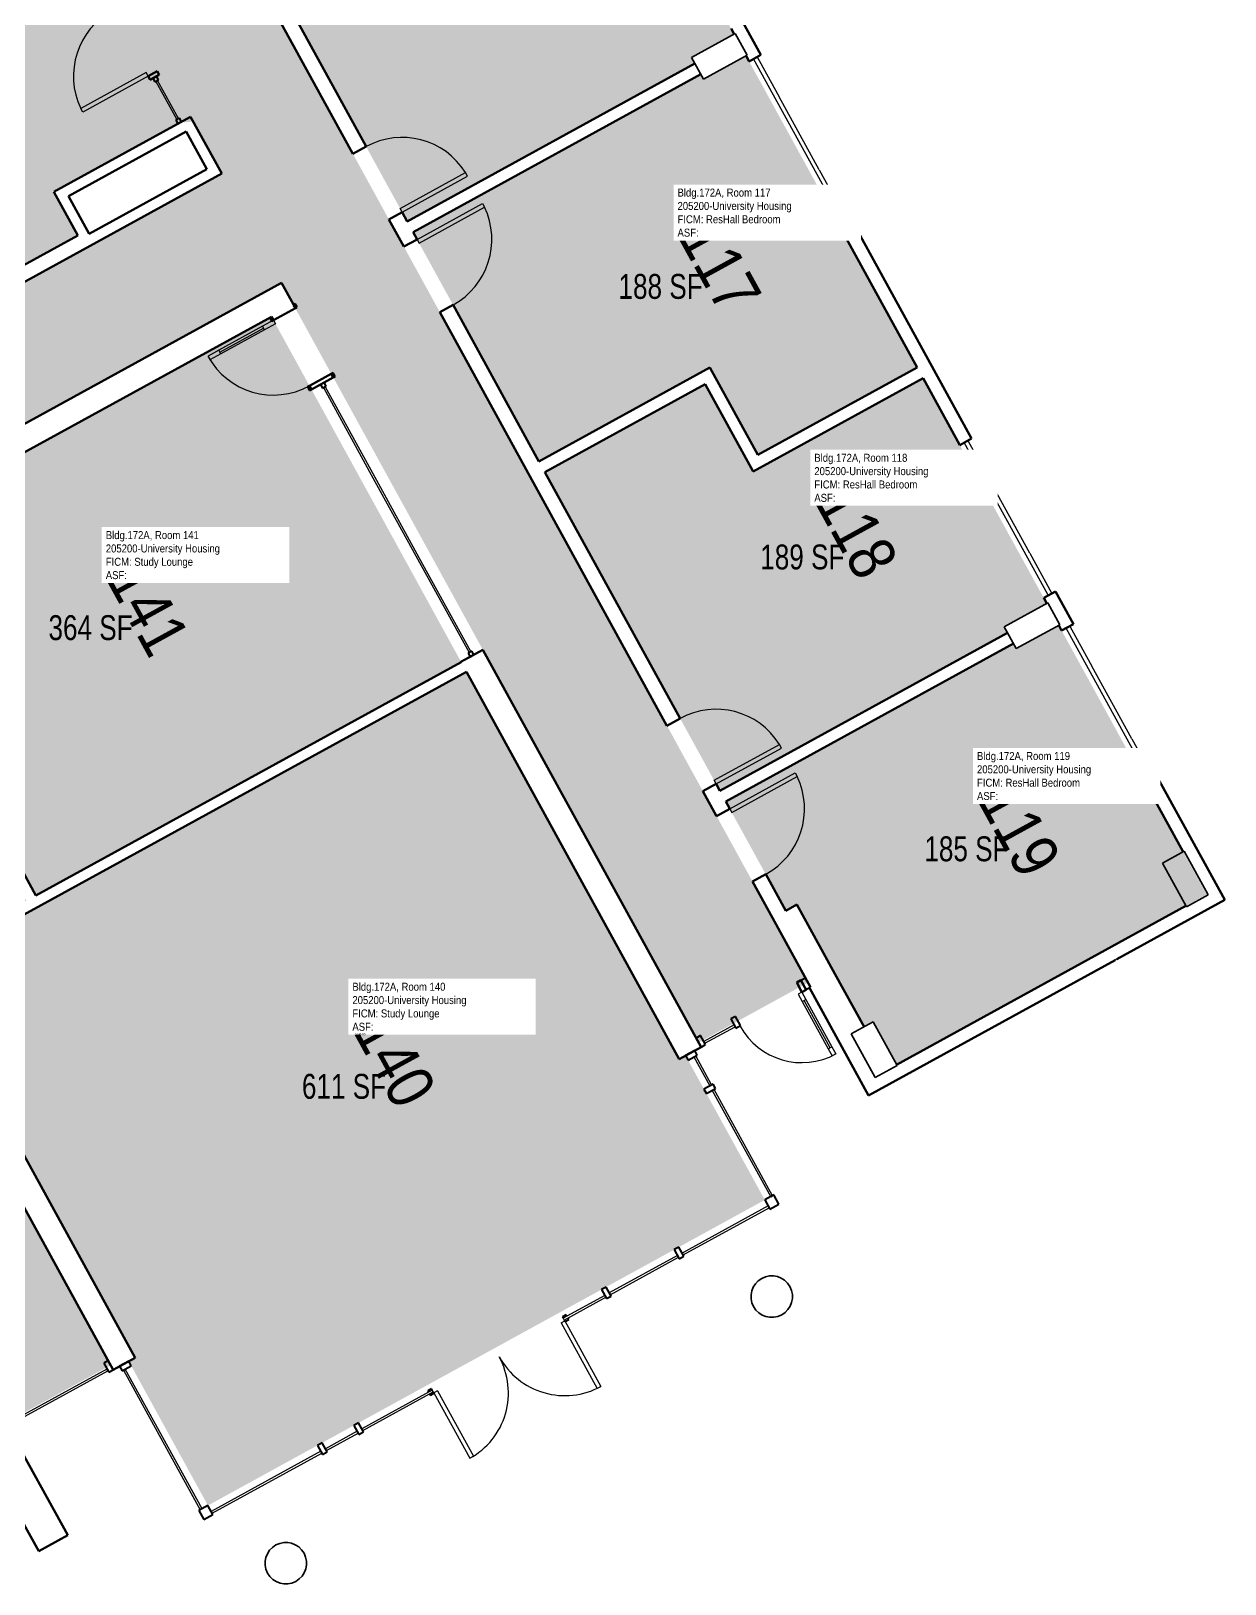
# Model space of a CAD drawing. Header units: inches. Extents: x 69231989 to 69233836, y 27661192 to 27663761.
# Drawn here: x 69233261 to 69233836, y 27661292 to 27662040 of the extents above; entities that cross this region are included whole.
import ezdxf
from ezdxf.enums import TextEntityAlignment as Align

# ---------------------------------------------------------------- set-up
doc = ezdxf.new("R2010")
doc.units = ezdxf.units.IN
doc.header["$LTSCALE"] = 100
doc.header["$MEASUREMENT"] = 0
for name, color, linetype in [('A-COLS', 5, 'CONTINUOUS'), ('A-DOOR', 2, 'CONTINUOUS'), ('A-GLAZ', 1, 'CONTINUOUS'), ('A-IDEN-RNUM', 7, 'CONTINUOUS'), ('A-IDEN-SNUM', 4, 'CONTINUOUS'), ('A-IDEN-VNUM', 4, 'CONTINUOUS'), ('A-WALL', 5, 'CONTINUOUS'), ('AREA-TEXT', 3, 'CONTINUOUS'), ('Rooms-Category-Color', 7, 'CONTINUOUS'), ('Rooms-College-Color', 7, 'CONTINUOUS'), ('Rooms-Department-Color', 7, 'CONTINUOUS'), ('Rooms-Division-Color', 7, 'CONTINUOUS'), ('Rooms-Information', 7, 'CONTINUOUS')]:
    doc.layers.add(name, color=color, linetype=linetype)
doc.styles.add('CP_AREA', font='arial.ttf', dxfattribs={"height": 15})
doc.styles.add('CP_ROOMSNUMBER', font='arial.ttf', dxfattribs={"height": 1})
doc.styles.add('CP_ROOMVNUMBER', font='arial.ttf', dxfattribs={"width": 0.85, "height": 0.075})

msp = doc.modelspace()

# ---------------------------------------------------------------- hatches: boundary and pattern name
at = {"layer": 'Rooms-Category-Color', "true_color": 0xadadad}
for points in [[(69232797.9, 27662309.76), (69232745.27, 27662280.86), (69232748.05, 27662275.8), (69232822.33, 27662140.47), (69232897.64, 27662003.28), (69232961.21, 27661887.46), (69233048.25, 27661728.9), (69233196.66, 27661458.53), (69233197.17, 27661457.6), (69233198.74, 27661454.75), (69233228.16, 27661401.15), (69233228.16, 27661401.15), (69233232.95, 27661392.42), (69233246.36, 27661368), (69233246.92, 27661368.31), (69233299.11, 27661396.96), (69233195.32, 27661586.04), (69233258.43, 27661620.68), (69233228.51, 27661675.19), (69233165.39, 27661640.54), (69233103.92, 27661752.52), (69233103.81, 27661752.46), (69233098.04, 27661762.98), (69233103.41, 27661765.93), (69233376.05, 27661915.58), (69233381.42, 27661918.53), (69233387.19, 27661908.01), (69233387.08, 27661907.95), (69233476.83, 27661744.44), (69233478.34, 27661741.7), (69233478.34, 27661741.7), (69233479.73, 27661739.16), (69233582.26, 27661552.38), (69233634.96, 27661581.31), (69233617.86, 27661612.47), (69233617.87, 27661612.47), (69233587.59, 27661667.64), (69233500.43, 27661826.42), (69233436.97, 27661942.02), (69233349.82, 27662100.8), (69233286.06, 27662216.95), (69233210.75, 27662354.14), (69233134.03, 27662493.92), (69233100.07, 27662475.28), (69233081.59, 27662465.14), (69233086.43, 27662456.32), (69233114.79, 27662404.66), (69233114.82, 27662404.61), (69233116.06, 27662402.3), (69233134.87, 27662368.01), (69233136.13, 27662365.71), (69233136.16, 27662365.66), (69233192.54, 27662262.95), (69233193.83, 27662260.59), (69233193.8, 27662260.57), (69233291.62, 27662082.25), (69233291.62, 27662082.25), (69233306.29, 27662055.51), (69233301.04, 27662052.63), (69233304.06, 27662047.13), (69233329.3, 27662001.15), (69233332.32, 27661995.65), (69233338.81, 27661996.21), (69233352.55, 27661971.15), (69233289.01, 27661936.27), (69233286.71, 27661935.01), (69233135.34, 27661851.92), (69233132.44, 27661850.33), (69233069.16, 27661815.59), (69233055.73, 27661840.05), (69233053.7, 27661843.85), (69233051.16, 27661848.48), (69233023.18, 27661899.46), (69233007.99, 27661927.13), (69233007.94, 27661927.11), (69232909.6, 27662106.27), (69232909.02, 27662107.32), (69232802.89, 27662300.68)], [(69233048.89, 27661988.37), (69233048.65, 27661988.82), (69233047.72, 27661988.3), (69233045.89, 27661993.85), (69233120.67, 27662034.9), (69233100.46, 27662071.72), (69233025.68, 27662030.67), (69233025.43, 27662031.11), (69233024.5, 27662030.59), (69233022.67, 27662036.15), (69233097.46, 27662077.2), (69233077.49, 27662113.58), (69233002.7, 27662072.53), (69232999.93, 27662077.57), (69233038.77, 27662098.89), (69233007.97, 27662155.01), (69232917.41, 27662105.29), (69232949.99, 27662045.94), (69232954.91, 27662048.64), (69232966.46, 27662027.6), (69232961.54, 27662024.9), (69233013.29, 27661930.61), (69233018.71, 27661933.58), (69233034.1, 27661905.53), (69233033.67, 27661905.29), (69233064.46, 27661849.19), (69233120.52, 27661879.96), (69233132.05, 27661858.96), (69233282.54, 27661941.56), (69233271.01, 27661962.57), (69233332.08, 27661996.09), (69233301.28, 27662052.19), (69233295.57, 27662049.05), (69233280.42, 27662076.67), (69233285.79, 27662079.62), (69233189.66, 27662254.74), (69233091.69, 27662200.96), (69233121.53, 27662146.6), (69233167.83, 27662172.01), (69233172.49, 27662165.73), (69233171.56, 27662165.21), (69233131.84, 27662143.41), (69233096.77, 27662124.16), (69233116.26, 27662088.66), (69233191.05, 27662129.71), (69233191.29, 27662129.27), (69233192.22, 27662129.78), (69233195.95, 27662122.99), (69233120.23, 27662081.43), (69233139.72, 27662045.93), (69233214.5, 27662086.98), (69233214.74, 27662086.54), (69233215.68, 27662087.05), (69233218.47, 27662079.74), (69233143.69, 27662038.69), (69233163.18, 27662003.19), (69233238.89, 27662044.75), (69233241.9, 27662039.28), (69233209.41, 27662021.44), (69233103.67, 27661963.4), (69233103.67, 27661963.4), (69233071.18, 27661945.56), (69233068.41, 27661950.6), (69233069.34, 27661951.11), (69233069.1, 27661951.55), (69233143.89, 27661992.6), (69233123.68, 27662029.42)]]:
    msp.add_hatch(color=253, dxfattribs=at).paths.add_polyline_path(points)
at = {"layer": 'Rooms-Category-Color', "true_color": 0x728ef3}
for points in [[(69233539.77, 27662146.96), (69233457.92, 27662102.03), (69233434.82, 27662144.11), (69233357.59, 27662101.71), (69233441.92, 27661948.09), (69233580.51, 27662024.16), (69233578.89, 27662027.12), (69233599.38, 27662038.37)], [(69233610.85, 27661835.63), (69233687.56, 27661877.73), (69233605.15, 27662027.85), (69233584.66, 27662016.6), (69233583.34, 27662019.01), (69233444.74, 27661942.94), (69233505.37, 27661832.48), (69233587.75, 27661877.7)], [(69233376.56, 27661902.17), (69233114.44, 27661758.29), (69233173.39, 27661650.91), (69233230.59, 27661682.31), (69233263.03, 27661623.21), (69233467.61, 27661735.5), (69233467.95, 27661735.69)], [(69233690.38, 27661872.58), (69233608.53, 27661827.65), (69233585.43, 27661869.73), (69233508.2, 27661827.33), (69233592.53, 27661673.71), (69233731.12, 27661749.78), (69233729.5, 27661752.74), (69233749.99, 27661763.99)], [(69233735.27, 27661742.22), (69233733.95, 27661744.63), (69233595.36, 27661668.56), (69233624.23, 27661615.96), (69233629.59, 27661618.9), (69233647.89, 27661585.56), (69233647.89, 27661585.56), (69233661.95, 27661559.95), (69233666.32, 27661562.35), (69233677.63, 27661541.75), (69233826.98, 27661623.73), (69233755.76, 27661753.47)], [(69233614.17, 27661476.58), (69233576.01, 27661546.1), (69233572.96, 27661544.38), (69233571.74, 27661546.61), (69233470.48, 27661731.09), (69233469.63, 27661730.62), (69233468.56, 27661730.03), (69233263.26, 27661617.34), (69233263.26, 27661617.34), (69233208.36, 27661587.21), (69233309.63, 27661402.73), (69233310.83, 27661400.54), (69233307.77, 27661398.85), (69233345.92, 27661329.33)]]:
    msp.add_hatch(color=171, dxfattribs=at).paths.add_polyline_path(points)
at = {"layer": 'Rooms-College-Color', "true_color": 0xadadad}
for points in [[(69232797.9, 27662309.76), (69232745.27, 27662280.86), (69232748.05, 27662275.8), (69232822.33, 27662140.47), (69232897.64, 27662003.28), (69232961.21, 27661887.46), (69233048.25, 27661728.9), (69233196.66, 27661458.53), (69233197.17, 27661457.6), (69233198.74, 27661454.75), (69233228.16, 27661401.15), (69233228.16, 27661401.15), (69233232.95, 27661392.42), (69233246.36, 27661368), (69233246.92, 27661368.31), (69233299.11, 27661396.96), (69233195.32, 27661586.04), (69233258.43, 27661620.68), (69233228.51, 27661675.19), (69233165.39, 27661640.54), (69233103.92, 27661752.52), (69233103.81, 27661752.46), (69233098.04, 27661762.98), (69233103.41, 27661765.93), (69233376.05, 27661915.58), (69233381.42, 27661918.53), (69233387.19, 27661908.01), (69233387.08, 27661907.95), (69233476.83, 27661744.44), (69233478.34, 27661741.7), (69233478.34, 27661741.7), (69233479.73, 27661739.16), (69233582.26, 27661552.38), (69233634.96, 27661581.31), (69233617.86, 27661612.47), (69233617.87, 27661612.47), (69233587.59, 27661667.64), (69233500.43, 27661826.42), (69233436.97, 27661942.02), (69233349.82, 27662100.8), (69233286.06, 27662216.95), (69233210.75, 27662354.14), (69233134.03, 27662493.92), (69233100.07, 27662475.28), (69233081.59, 27662465.14), (69233086.43, 27662456.32), (69233114.79, 27662404.66), (69233114.82, 27662404.61), (69233116.06, 27662402.3), (69233134.87, 27662368.01), (69233136.13, 27662365.71), (69233136.16, 27662365.66), (69233192.54, 27662262.95), (69233193.83, 27662260.59), (69233193.8, 27662260.57), (69233291.62, 27662082.25), (69233291.62, 27662082.25), (69233306.29, 27662055.51), (69233301.04, 27662052.63), (69233304.06, 27662047.13), (69233329.3, 27662001.15), (69233332.32, 27661995.65), (69233338.81, 27661996.21), (69233352.55, 27661971.15), (69233289.01, 27661936.27), (69233286.71, 27661935.01), (69233135.34, 27661851.92), (69233132.44, 27661850.33), (69233069.16, 27661815.59), (69233055.73, 27661840.05), (69233053.7, 27661843.85), (69233051.16, 27661848.48), (69233023.18, 27661899.46), (69233007.99, 27661927.13), (69233007.94, 27661927.11), (69232909.6, 27662106.27), (69232909.02, 27662107.32), (69232802.89, 27662300.68)], [(69233048.89, 27661988.37), (69233048.65, 27661988.82), (69233047.72, 27661988.3), (69233045.89, 27661993.85), (69233120.67, 27662034.9), (69233100.46, 27662071.72), (69233025.68, 27662030.67), (69233025.43, 27662031.11), (69233024.5, 27662030.59), (69233022.67, 27662036.15), (69233097.46, 27662077.2), (69233077.49, 27662113.58), (69233002.7, 27662072.53), (69232999.93, 27662077.57), (69233038.77, 27662098.89), (69233007.97, 27662155.01), (69232917.41, 27662105.29), (69232949.99, 27662045.94), (69232954.91, 27662048.64), (69232966.46, 27662027.6), (69232961.54, 27662024.9), (69233013.29, 27661930.61), (69233018.71, 27661933.58), (69233034.1, 27661905.53), (69233033.67, 27661905.29), (69233064.46, 27661849.19), (69233120.52, 27661879.96), (69233132.05, 27661858.96), (69233282.54, 27661941.56), (69233271.01, 27661962.57), (69233332.08, 27661996.09), (69233301.28, 27662052.19), (69233295.57, 27662049.05), (69233280.42, 27662076.67), (69233285.79, 27662079.62), (69233189.66, 27662254.74), (69233091.69, 27662200.96), (69233121.53, 27662146.6), (69233167.83, 27662172.01), (69233172.49, 27662165.73), (69233171.56, 27662165.21), (69233131.84, 27662143.41), (69233096.77, 27662124.16), (69233116.26, 27662088.66), (69233191.05, 27662129.71), (69233191.29, 27662129.27), (69233192.22, 27662129.78), (69233195.95, 27662122.99), (69233120.23, 27662081.43), (69233139.72, 27662045.93), (69233214.5, 27662086.98), (69233214.74, 27662086.54), (69233215.68, 27662087.05), (69233218.47, 27662079.74), (69233143.69, 27662038.69), (69233163.18, 27662003.19), (69233238.89, 27662044.75), (69233241.9, 27662039.28), (69233209.41, 27662021.44), (69233103.67, 27661963.4), (69233103.67, 27661963.4), (69233071.18, 27661945.56), (69233068.41, 27661950.6), (69233069.34, 27661951.11), (69233069.1, 27661951.55), (69233143.89, 27661992.6), (69233123.68, 27662029.42)], [(69233539.77, 27662146.96), (69233457.92, 27662102.03), (69233434.82, 27662144.11), (69233357.59, 27662101.71), (69233441.92, 27661948.09), (69233580.51, 27662024.16), (69233578.89, 27662027.12), (69233599.38, 27662038.37)], [(69233610.85, 27661835.63), (69233687.56, 27661877.73), (69233605.15, 27662027.85), (69233584.66, 27662016.6), (69233583.34, 27662019.01), (69233444.74, 27661942.94), (69233505.37, 27661832.48), (69233587.75, 27661877.7)], [(69233376.56, 27661902.17), (69233114.44, 27661758.29), (69233173.39, 27661650.91), (69233230.59, 27661682.31), (69233263.03, 27661623.21), (69233467.61, 27661735.5), (69233467.95, 27661735.69)], [(69233690.38, 27661872.58), (69233608.53, 27661827.65), (69233585.43, 27661869.73), (69233508.2, 27661827.33), (69233592.53, 27661673.71), (69233731.12, 27661749.78), (69233729.5, 27661752.74), (69233749.99, 27661763.99)], [(69233735.27, 27661742.22), (69233733.95, 27661744.63), (69233595.36, 27661668.56), (69233624.23, 27661615.96), (69233629.59, 27661618.9), (69233647.89, 27661585.56), (69233647.89, 27661585.56), (69233661.95, 27661559.95), (69233666.32, 27661562.35), (69233677.63, 27661541.75), (69233826.98, 27661623.73), (69233755.76, 27661753.47)], [(69233614.17, 27661476.58), (69233576.01, 27661546.1), (69233572.96, 27661544.38), (69233571.74, 27661546.61), (69233470.48, 27661731.09), (69233469.63, 27661730.62), (69233468.56, 27661730.03), (69233263.26, 27661617.34), (69233263.26, 27661617.34), (69233208.36, 27661587.21), (69233309.63, 27661402.73), (69233310.83, 27661400.54), (69233307.77, 27661398.85), (69233345.92, 27661329.33)]]:
    msp.add_hatch(color=253, dxfattribs=at).paths.add_polyline_path(points)
at = {"layer": 'Rooms-Department-Color', "true_color": 0xacacac}
for points in [[(69232797.9, 27662309.76), (69232745.27, 27662280.86), (69232748.05, 27662275.8), (69232822.33, 27662140.47), (69232897.64, 27662003.28), (69232961.21, 27661887.46), (69233048.25, 27661728.9), (69233196.66, 27661458.53), (69233197.17, 27661457.6), (69233198.74, 27661454.75), (69233228.16, 27661401.15), (69233228.16, 27661401.15), (69233232.95, 27661392.42), (69233246.36, 27661368), (69233246.92, 27661368.31), (69233299.11, 27661396.96), (69233195.32, 27661586.04), (69233258.43, 27661620.68), (69233228.51, 27661675.19), (69233165.39, 27661640.54), (69233103.92, 27661752.52), (69233103.81, 27661752.46), (69233098.04, 27661762.98), (69233103.41, 27661765.93), (69233376.05, 27661915.58), (69233381.42, 27661918.53), (69233387.19, 27661908.01), (69233387.08, 27661907.95), (69233476.83, 27661744.44), (69233478.34, 27661741.7), (69233478.34, 27661741.7), (69233479.73, 27661739.16), (69233582.26, 27661552.38), (69233634.96, 27661581.31), (69233617.86, 27661612.47), (69233617.87, 27661612.47), (69233587.59, 27661667.64), (69233500.43, 27661826.42), (69233436.97, 27661942.02), (69233349.82, 27662100.8), (69233286.06, 27662216.95), (69233210.75, 27662354.14), (69233134.03, 27662493.92), (69233100.07, 27662475.28), (69233081.59, 27662465.14), (69233086.43, 27662456.32), (69233114.79, 27662404.66), (69233114.82, 27662404.61), (69233116.06, 27662402.3), (69233134.87, 27662368.01), (69233136.13, 27662365.71), (69233136.16, 27662365.66), (69233192.54, 27662262.95), (69233193.83, 27662260.59), (69233193.8, 27662260.57), (69233291.62, 27662082.25), (69233291.62, 27662082.25), (69233306.29, 27662055.51), (69233301.04, 27662052.63), (69233304.06, 27662047.13), (69233329.3, 27662001.15), (69233332.32, 27661995.65), (69233338.81, 27661996.21), (69233352.55, 27661971.15), (69233289.01, 27661936.27), (69233286.71, 27661935.01), (69233135.34, 27661851.92), (69233132.44, 27661850.33), (69233069.16, 27661815.59), (69233055.73, 27661840.05), (69233053.7, 27661843.85), (69233051.16, 27661848.48), (69233023.18, 27661899.46), (69233007.99, 27661927.13), (69233007.94, 27661927.11), (69232909.6, 27662106.27), (69232909.02, 27662107.32), (69232802.89, 27662300.68)], [(69233048.89, 27661988.37), (69233048.65, 27661988.82), (69233047.72, 27661988.3), (69233045.89, 27661993.85), (69233120.67, 27662034.9), (69233100.46, 27662071.72), (69233025.68, 27662030.67), (69233025.43, 27662031.11), (69233024.5, 27662030.59), (69233022.67, 27662036.15), (69233097.46, 27662077.2), (69233077.49, 27662113.58), (69233002.7, 27662072.53), (69232999.93, 27662077.57), (69233038.77, 27662098.89), (69233007.97, 27662155.01), (69232917.41, 27662105.29), (69232949.99, 27662045.94), (69232954.91, 27662048.64), (69232966.46, 27662027.6), (69232961.54, 27662024.9), (69233013.29, 27661930.61), (69233018.71, 27661933.58), (69233034.1, 27661905.53), (69233033.67, 27661905.29), (69233064.46, 27661849.19), (69233120.52, 27661879.96), (69233132.05, 27661858.96), (69233282.54, 27661941.56), (69233271.01, 27661962.57), (69233332.08, 27661996.09), (69233301.28, 27662052.19), (69233295.57, 27662049.05), (69233280.42, 27662076.67), (69233285.79, 27662079.62), (69233189.66, 27662254.74), (69233091.69, 27662200.96), (69233121.53, 27662146.6), (69233167.83, 27662172.01), (69233172.49, 27662165.73), (69233171.56, 27662165.21), (69233131.84, 27662143.41), (69233096.77, 27662124.16), (69233116.26, 27662088.66), (69233191.05, 27662129.71), (69233191.29, 27662129.27), (69233192.22, 27662129.78), (69233195.95, 27662122.99), (69233120.23, 27662081.43), (69233139.72, 27662045.93), (69233214.5, 27662086.98), (69233214.74, 27662086.54), (69233215.68, 27662087.05), (69233218.47, 27662079.74), (69233143.69, 27662038.69), (69233163.18, 27662003.19), (69233238.89, 27662044.75), (69233241.9, 27662039.28), (69233209.41, 27662021.44), (69233103.67, 27661963.4), (69233103.67, 27661963.4), (69233071.18, 27661945.56), (69233068.41, 27661950.6), (69233069.34, 27661951.11), (69233069.1, 27661951.55), (69233143.89, 27661992.6), (69233123.68, 27662029.42)]]:
    msp.add_hatch(color=253, dxfattribs=at).paths.add_polyline_path(points)
at = {"layer": 'Rooms-Department-Color', "true_color": 0x604aed}
for points in [[(69233539.77, 27662146.96), (69233457.92, 27662102.03), (69233434.82, 27662144.11), (69233357.59, 27662101.71), (69233441.92, 27661948.09), (69233580.51, 27662024.16), (69233578.89, 27662027.12), (69233599.38, 27662038.37)], [(69233610.85, 27661835.63), (69233687.56, 27661877.73), (69233605.15, 27662027.85), (69233584.66, 27662016.6), (69233583.34, 27662019.01), (69233444.74, 27661942.94), (69233505.37, 27661832.48), (69233587.75, 27661877.7)], [(69233376.56, 27661902.17), (69233114.44, 27661758.29), (69233173.39, 27661650.91), (69233230.59, 27661682.31), (69233263.03, 27661623.21), (69233467.61, 27661735.5), (69233467.95, 27661735.69)], [(69233690.38, 27661872.58), (69233608.53, 27661827.65), (69233585.43, 27661869.73), (69233508.2, 27661827.33), (69233592.53, 27661673.71), (69233731.12, 27661749.78), (69233729.5, 27661752.74), (69233749.99, 27661763.99)], [(69233735.27, 27661742.22), (69233733.95, 27661744.63), (69233595.36, 27661668.56), (69233624.23, 27661615.96), (69233629.59, 27661618.9), (69233647.89, 27661585.56), (69233647.89, 27661585.56), (69233661.95, 27661559.95), (69233666.32, 27661562.35), (69233677.63, 27661541.75), (69233826.98, 27661623.73), (69233755.76, 27661753.47)], [(69233614.17, 27661476.58), (69233576.01, 27661546.1), (69233572.96, 27661544.38), (69233571.74, 27661546.61), (69233470.48, 27661731.09), (69233469.63, 27661730.62), (69233468.56, 27661730.03), (69233263.26, 27661617.34), (69233263.26, 27661617.34), (69233208.36, 27661587.21), (69233309.63, 27661402.73), (69233310.83, 27661400.54), (69233307.77, 27661398.85), (69233345.92, 27661329.33)]]:
    msp.add_hatch(color=173, dxfattribs=at).paths.add_polyline_path(points)
at = {"layer": 'Rooms-Division-Color', "true_color": 0xadadad}
for points in [[(69232797.9, 27662309.76), (69232745.27, 27662280.86), (69232748.05, 27662275.8), (69232822.33, 27662140.47), (69232897.64, 27662003.28), (69232961.21, 27661887.46), (69233048.25, 27661728.9), (69233196.66, 27661458.53), (69233197.17, 27661457.6), (69233198.74, 27661454.75), (69233228.16, 27661401.15), (69233228.16, 27661401.15), (69233232.95, 27661392.42), (69233246.36, 27661368), (69233246.92, 27661368.31), (69233299.11, 27661396.96), (69233195.32, 27661586.04), (69233258.43, 27661620.68), (69233228.51, 27661675.19), (69233165.39, 27661640.54), (69233103.92, 27661752.52), (69233103.81, 27661752.46), (69233098.04, 27661762.98), (69233103.41, 27661765.93), (69233376.05, 27661915.58), (69233381.42, 27661918.53), (69233387.19, 27661908.01), (69233387.08, 27661907.95), (69233476.83, 27661744.44), (69233478.34, 27661741.7), (69233478.34, 27661741.7), (69233479.73, 27661739.16), (69233582.26, 27661552.38), (69233634.96, 27661581.31), (69233617.86, 27661612.47), (69233617.87, 27661612.47), (69233587.59, 27661667.64), (69233500.43, 27661826.42), (69233436.97, 27661942.02), (69233349.82, 27662100.8), (69233286.06, 27662216.95), (69233210.75, 27662354.14), (69233134.03, 27662493.92), (69233100.07, 27662475.28), (69233081.59, 27662465.14), (69233086.43, 27662456.32), (69233114.79, 27662404.66), (69233114.82, 27662404.61), (69233116.06, 27662402.3), (69233134.87, 27662368.01), (69233136.13, 27662365.71), (69233136.16, 27662365.66), (69233192.54, 27662262.95), (69233193.83, 27662260.59), (69233193.8, 27662260.57), (69233291.62, 27662082.25), (69233291.62, 27662082.25), (69233306.29, 27662055.51), (69233301.04, 27662052.63), (69233304.06, 27662047.13), (69233329.3, 27662001.15), (69233332.32, 27661995.65), (69233338.81, 27661996.21), (69233352.55, 27661971.15), (69233289.01, 27661936.27), (69233286.71, 27661935.01), (69233135.34, 27661851.92), (69233132.44, 27661850.33), (69233069.16, 27661815.59), (69233055.73, 27661840.05), (69233053.7, 27661843.85), (69233051.16, 27661848.48), (69233023.18, 27661899.46), (69233007.99, 27661927.13), (69233007.94, 27661927.11), (69232909.6, 27662106.27), (69232909.02, 27662107.32), (69232802.89, 27662300.68)], [(69233048.89, 27661988.37), (69233048.65, 27661988.82), (69233047.72, 27661988.3), (69233045.89, 27661993.85), (69233120.67, 27662034.9), (69233100.46, 27662071.72), (69233025.68, 27662030.67), (69233025.43, 27662031.11), (69233024.5, 27662030.59), (69233022.67, 27662036.15), (69233097.46, 27662077.2), (69233077.49, 27662113.58), (69233002.7, 27662072.53), (69232999.93, 27662077.57), (69233038.77, 27662098.89), (69233007.97, 27662155.01), (69232917.41, 27662105.29), (69232949.99, 27662045.94), (69232954.91, 27662048.64), (69232966.46, 27662027.6), (69232961.54, 27662024.9), (69233013.29, 27661930.61), (69233018.71, 27661933.58), (69233034.1, 27661905.53), (69233033.67, 27661905.29), (69233064.46, 27661849.19), (69233120.52, 27661879.96), (69233132.05, 27661858.96), (69233282.54, 27661941.56), (69233271.01, 27661962.57), (69233332.08, 27661996.09), (69233301.28, 27662052.19), (69233295.57, 27662049.05), (69233280.42, 27662076.67), (69233285.79, 27662079.62), (69233189.66, 27662254.74), (69233091.69, 27662200.96), (69233121.53, 27662146.6), (69233167.83, 27662172.01), (69233172.49, 27662165.73), (69233171.56, 27662165.21), (69233131.84, 27662143.41), (69233096.77, 27662124.16), (69233116.26, 27662088.66), (69233191.05, 27662129.71), (69233191.29, 27662129.27), (69233192.22, 27662129.78), (69233195.95, 27662122.99), (69233120.23, 27662081.43), (69233139.72, 27662045.93), (69233214.5, 27662086.98), (69233214.74, 27662086.54), (69233215.68, 27662087.05), (69233218.47, 27662079.74), (69233143.69, 27662038.69), (69233163.18, 27662003.19), (69233238.89, 27662044.75), (69233241.9, 27662039.28), (69233209.41, 27662021.44), (69233103.67, 27661963.4), (69233103.67, 27661963.4), (69233071.18, 27661945.56), (69233068.41, 27661950.6), (69233069.34, 27661951.11), (69233069.1, 27661951.55), (69233143.89, 27661992.6), (69233123.68, 27662029.42)]]:
    msp.add_hatch(color=253, dxfattribs=at).paths.add_polyline_path(points)
at = {"layer": 'Rooms-Division-Color', "true_color": 0x604aed}
for points in [[(69233539.77, 27662146.96), (69233457.92, 27662102.03), (69233434.82, 27662144.11), (69233357.59, 27662101.71), (69233441.92, 27661948.09), (69233580.51, 27662024.16), (69233578.89, 27662027.12), (69233599.38, 27662038.37)], [(69233610.85, 27661835.63), (69233687.56, 27661877.73), (69233605.15, 27662027.85), (69233584.66, 27662016.6), (69233583.34, 27662019.01), (69233444.74, 27661942.94), (69233505.37, 27661832.48), (69233587.75, 27661877.7)], [(69233376.56, 27661902.17), (69233114.44, 27661758.29), (69233173.39, 27661650.91), (69233230.59, 27661682.31), (69233263.03, 27661623.21), (69233467.61, 27661735.5), (69233467.95, 27661735.69)], [(69233690.38, 27661872.58), (69233608.53, 27661827.65), (69233585.43, 27661869.73), (69233508.2, 27661827.33), (69233592.53, 27661673.71), (69233731.12, 27661749.78), (69233729.5, 27661752.74), (69233749.99, 27661763.99)], [(69233735.27, 27661742.22), (69233733.95, 27661744.63), (69233595.36, 27661668.56), (69233624.23, 27661615.96), (69233629.59, 27661618.9), (69233647.89, 27661585.56), (69233647.89, 27661585.56), (69233661.95, 27661559.95), (69233666.32, 27661562.35), (69233677.63, 27661541.75), (69233826.98, 27661623.73), (69233755.76, 27661753.47)], [(69233614.17, 27661476.58), (69233576.01, 27661546.1), (69233572.96, 27661544.38), (69233571.74, 27661546.61), (69233470.48, 27661731.09), (69233469.63, 27661730.62), (69233468.56, 27661730.03), (69233263.26, 27661617.34), (69233263.26, 27661617.34), (69233208.36, 27661587.21), (69233309.63, 27661402.73), (69233310.83, 27661400.54), (69233307.77, 27661398.85), (69233345.92, 27661329.33)]]:
    msp.add_hatch(color=173, dxfattribs=at).paths.add_polyline_path(points)

# ---------------------------------------------------------------- linework, layer by layer
at = {"layer": 'A-COLS', "lineweight": 35}
for p, q in [((69233578.89, 27662027.12), (69233599.93, 27662038.67)), ((69233599.93, 27662038.67), (69233605.7, 27662028.15)), ((69233584.66, 27662016.6), (69233578.89, 27662027.12)), ((69233605.7, 27662028.15), (69233584.66, 27662016.6)), ((69233729.5, 27661752.74), (69233750.54, 27661764.29)), ((69233750.54, 27661764.29), (69233756.31, 27661753.77)), ((69233735.27, 27661742.22), (69233729.5, 27661752.74)), ((69233756.31, 27661753.77), (69233735.27, 27661742.22)), ((69233805.7, 27661638.86), (69233816.22, 27661644.63)), ((69233816.22, 27661644.63), (69233827.77, 27661623.59)), ((69233817.25, 27661617.82), (69233805.7, 27661638.86)), ((69233827.77, 27661623.59), (69233817.25, 27661617.82)), ((69233666.32, 27661562.35), (69233655.8, 27661556.58)), ((69233677.87, 27661541.31), (69233666.32, 27661562.35)), ((69233655.8, 27661556.58), (69233667.35, 27661535.54)), ((69233667.35, 27661535.54), (69233677.87, 27661541.31))]:
    msp.add_line(p, q, dxfattribs=at)
for centre, start, end in [((69233617.49, 27661430.01), 28.76281, 208.76281), ((69233617.49, 27661430.01), 208.76281, 28.76281), ((69233383.44, 27661301.54), 28.76281, 208.76281), ((69233383.44, 27661301.54), 208.76281, 28.76281)]:
    msp.add_arc(centre, 10, start, end, dxfattribs=at)
at = {"layer": 'A-DOOR'}
for p, q in [((69233316.18, 27662019.86), (69233284.67, 27662002.56)), ((69233317.14, 27662018.11), (69233316.18, 27662019.86)), ((69233317.14, 27662018.11), (69233285.63, 27662000.81)), ((69233285.63, 27662000.81), (69233284.67, 27662002.56)), ((69233438.49, 27661954.33), (69233470, 27661971.63)), ((69233439.45, 27661952.58), (69233470.96, 27661969.88)), ((69233470.96, 27661969.88), (69233470, 27661971.63)), ((69233439.45, 27661952.58), (69233438.49, 27661954.33)), ((69233446.67, 27661939.43), (69233478.18, 27661956.73)), ((69233447.63, 27661937.68), (69233479.14, 27661954.97)), ((69233478.18, 27661956.73), (69233479.14, 27661954.97)), ((69233446.67, 27661939.43), (69233447.63, 27661937.68)), ((69233377.51, 27661900.44), (69233372.25, 27661897.56)), ((69233378.48, 27661898.69), (69233373.22, 27661895.8)), ((69233377.51, 27661900.44), (69233378.48, 27661898.69)), ((69233372.25, 27661897.56), (69233351.21, 27661886.01)), ((69233351.7, 27661885.13), (69233372.73, 27661896.68)), ((69233373.22, 27661895.8), (69233352.18, 27661884.25)), ((69233373.22, 27661895.8), (69233372.25, 27661897.56)), ((69233351.21, 27661886.01), (69233345.96, 27661883.12)), ((69233352.18, 27661884.25), (69233346.92, 27661881.37)), ((69233352.18, 27661884.25), (69233351.21, 27661886.01)), ((69233345.96, 27661883.12), (69233346.92, 27661881.37)), ((69233589.74, 27661678.79), (69233621.25, 27661696.08)), ((69233590.7, 27661677.03), (69233622.21, 27661694.33)), ((69233622.21, 27661694.33), (69233621.25, 27661696.08)), ((69233597.28, 27661665.05), (69233628.79, 27661682.35)), ((69233628.79, 27661682.35), (69233629.75, 27661680.59)), ((69233590.7, 27661677.03), (69233589.74, 27661678.79)), ((69233598.24, 27661663.3), (69233629.75, 27661680.59)), ((69233597.28, 27661665.05), (69233598.24, 27661663.3)), ((69233632.06, 27661576.73), (69233630.31, 27661575.76)), ((69233632.06, 27661576.73), (69233633.99, 27661573.22)), ((69233630.31, 27661575.76), (69233632.23, 27661572.26)), ((69233632.23, 27661572.26), (69233633.99, 27661573.22)), ((69233632.23, 27661572.26), (69233644.75, 27661549.47)), ((69233645.62, 27661549.95), (69233633.11, 27661572.74)), ((69233633.99, 27661573.22), (69233646.5, 27661550.43)), ((69233644.75, 27661549.47), (69233646.5, 27661550.43)), ((69233644.75, 27661549.47), (69233646.67, 27661545.96)), ((69233646.5, 27661550.43), (69233648.42, 27661546.92)), ((69233648.42, 27661546.92), (69233646.67, 27661545.96)), ((69233516.06, 27661417.31), (69233517.81, 27661418.27)), ((69233516.06, 27661417.31), (69233533.38, 27661385.75)), ((69233517.81, 27661418.27), (69233535.14, 27661386.71)), ((69233456.45, 27661384.59), (69233454.7, 27661383.63)), ((69233454.7, 27661383.63), (69233472.02, 27661352.07)), ((69233456.45, 27661384.59), (69233473.77, 27661353.03)), ((69233535.14, 27661386.71), (69233533.38, 27661385.75)), ((69233473.77, 27661353.03), (69233472.02, 27661352.07))]:
    msp.add_line(p, q, dxfattribs=at)
at = {"layer": 'A-DOOR', "lineweight": 40}
for p, q in [((69233387.95, 27661908.45), (69233387.18, 27661908.03)), ((69233388.91, 27661906.7), (69233387.95, 27661908.45)), ((69233388.03, 27661906.22), (69233388.91, 27661906.7)), ((69233375.69, 27661901.69), (69233376.64, 27661899.96)), ((69233376.64, 27661899.96), (69233377.51, 27661900.44)), ((69233394.84, 27661868.88), (69233393.96, 27661868.4)), ((69233406.23, 27661875.14), (69233405.36, 27661874.66)), ((69233407.19, 27661873.39), (69233406.23, 27661875.14)), ((69233406.32, 27661872.91), (69233407.19, 27661873.39)), ((69233393.96, 27661868.4), (69233394.92, 27661866.65)), ((69233394.92, 27661866.65), (69233395.8, 27661867.13)), ((69233518.49, 27661421.21), (69233516.73, 27661420.24)), ((69233516.73, 27661420.24), (69233517.09, 27661419.59)), ((69233518.85, 27661420.55), (69233518.49, 27661421.21)), ((69233519.69, 27661419.01), (69233519.33, 27661419.67)), ((69233517.57, 27661418.71), (69233517.94, 27661418.05)), ((69233517.94, 27661418.05), (69233519.69, 27661419.01)), ((69233453.62, 27661385.6), (69233451.86, 27661384.64)), ((69233451.86, 27661384.64), (69233452.22, 27661383.98)), ((69233452.7, 27661383.1), (69233453.07, 27661382.44)), ((69233453.07, 27661382.44), (69233454.82, 27661383.41)), ((69233453.98, 27661384.94), (69233453.62, 27661385.6)), ((69233454.82, 27661383.41), (69233454.46, 27661384.06))]:
    msp.add_line(p, q, dxfattribs=at)
at = {"layer": 'A-DOOR', "lineweight": 25}
for centre, radius, start, end in [((69233317.14, 27662018.11), 36, 118.76281, 205.57807), ((69233439.45, 27661952.58), 36, 31.9481, 118.76336), ((69233446.67, 27661939.43), 36, 298.76336, 25.57862), ((69233377.51, 27661900.44), 36, 208.76336, 298.76336), ((69233590.7, 27661677.03), 36, 31.9481, 118.76336), ((69233597.28, 27661665.05), 36, 298.76336, 25.57862), ((69233632.06, 27661576.73), 34, 208.76336, 298.76336), ((69233454.72, 27661383.59), 35.96, 298.76545, 28.82776), ((69233517.84, 27661418.24), 35.96, 208.69786, 298.76017)]:
    msp.add_arc(centre, radius, start, end, dxfattribs=at)
at = {"layer": 'A-GLAZ'}
for p, q in [((69233648.97, 27661953.22), (69233608.8, 27662026.4)), ((69233610.55, 27662027.37), (69233611.51, 27662025.61)), ((69233611.51, 27662025.61), (69233621.14, 27662008.08)), ((69233321.69, 27662016.04), (69233320.82, 27662015.56)), ((69233320.82, 27662015.56), (69233330.92, 27661997.16)), ((69233331.8, 27661997.64), (69233321.69, 27662016.04)), ((69233640.39, 27661973.02), (69233621.14, 27662008.08)), ((69233330.92, 27661997.16), (69233331.8, 27661997.64)), ((69233640.39, 27661973.02), (69233650.01, 27661955.48)), ((69233649.22, 27661952.77), (69233648.97, 27661953.22)), ((69233650.01, 27661955.48), (69233650.97, 27661953.73)), ((69233402.46, 27661868.51), (69233401.58, 27661868.02)), ((69233425.5, 27661826.52), (69233402.46, 27661868.51)), ((69233401.58, 27661868.02), (69233424.63, 27661826.04)), ((69233750.44, 27661768.37), (69233710.27, 27661841.55)), ((69233712.02, 27661842.51), (69233712.98, 27661840.76)), ((69233712.98, 27661840.76), (69233722.61, 27661823.22)), ((69233424.63, 27661826.04), (69233448.63, 27661782.31)), ((69233449.51, 27661782.79), (69233425.5, 27661826.52)), ((69233741.85, 27661788.16), (69233722.61, 27661823.22)), ((69233741.85, 27661788.16), (69233751.48, 27661770.63)), ((69233448.63, 27661782.31), (69233471.68, 27661740.33)), ((69233472.56, 27661740.81), (69233449.51, 27661782.79)), ((69233750.69, 27661767.91), (69233750.44, 27661768.37)), ((69233751.48, 27661770.63), (69233752.44, 27661768.87)), ((69233799.52, 27661678.95), (69233759.35, 27661752.13)), ((69233761.1, 27661753.09), (69233762.06, 27661751.34)), ((69233762.06, 27661751.34), (69233771.69, 27661733.81)), ((69233471.68, 27661740.33), (69233472.56, 27661740.81)), ((69233790.94, 27661698.74), (69233771.69, 27661733.81)), ((69233790.94, 27661698.74), (69233800.56, 27661681.21)), ((69233799.77, 27661678.5), (69233799.52, 27661678.95)), ((69233800.56, 27661681.21), (69233801.52, 27661679.46)), ((69233599.4, 27661560.93), (69233584.82, 27661552.93)), ((69233585.3, 27661552.05), (69233599.88, 27661560.06)), ((69233599.88, 27661560.06), (69233599.4, 27661560.93)), ((69233584.82, 27661552.93), (69233585.3, 27661552.05)), ((69233580.94, 27661545.96), (69233580.06, 27661545.47)), ((69233580.06, 27661545.47), (69233587.69, 27661531.58)), ((69233588.57, 27661532.06), (69233580.94, 27661545.96)), ((69233587.69, 27661531.58), (69233588.57, 27661532.06)), ((69233589.77, 27661529.87), (69233588.89, 27661529.39)), ((69233588.89, 27661529.39), (69233617.02, 27661478.15)), ((69233617.9, 27661478.63), (69233589.77, 27661529.87)), ((69233615.73, 27661473.73), (69233574.32, 27661451)), ((69233574.81, 27661450.12), (69233616.22, 27661472.85)), ((69233617.02, 27661478.15), (69233614.17, 27661476.58)), ((69233616.22, 27661472.85), (69233615.73, 27661473.73)), ((69233617.02, 27661478.15), (69233617.9, 27661478.63)), ((69233618.56, 27661478.99), (69233617.9, 27661478.63)), ((69233572.13, 27661449.8), (69233539.26, 27661431.75)), ((69233572.61, 27661448.92), (69233572.13, 27661449.8)), ((69233574.32, 27661451), (69233574.81, 27661450.12)), ((69233539.74, 27661430.88), (69233572.61, 27661448.92)), ((69233537.07, 27661430.55), (69233517.09, 27661419.59)), ((69233517.57, 27661418.71), (69233537.55, 27661429.67)), ((69233537.55, 27661429.67), (69233537.07, 27661430.55)), ((69233539.26, 27661431.75), (69233539.74, 27661430.88)), ((69233517.09, 27661419.59), (69233517.57, 27661418.71)), ((69233297.28, 27661395.09), (69233248.91, 27661368.54)), ((69233249.39, 27661367.67), (69233297.76, 27661394.22)), ((69233297.76, 27661394.22), (69233297.28, 27661395.09)), ((69233306.12, 27661395.1), (69233305.24, 27661394.62)), ((69233305.24, 27661394.62), (69233342.2, 27661327.29)), ((69233343.08, 27661327.77), (69233306.12, 27661395.1)), ((69233453.98, 27661384.94), (69233420.01, 27661366.29)), ((69233420.49, 27661365.42), (69233454.46, 27661384.06)), ((69233454.46, 27661384.06), (69233453.98, 27661384.94)), ((69233417.82, 27661365.09), (69233402.48, 27661356.67)), ((69233402.96, 27661355.79), (69233418.3, 27661364.21)), ((69233418.3, 27661364.21), (69233417.82, 27661365.09)), ((69233420.01, 27661366.29), (69233420.49, 27661365.42)), ((69233400.28, 27661355.47), (69233347.49, 27661326.49)), ((69233347.97, 27661325.61), (69233400.76, 27661354.59)), ((69233400.76, 27661354.59), (69233400.28, 27661355.47)), ((69233402.48, 27661356.67), (69233402.96, 27661355.79)), ((69233342.2, 27661327.29), (69233343.08, 27661327.77)), ((69233347.49, 27661326.49), (69233347.97, 27661325.61))]:
    msp.add_line(p, q, dxfattribs=at)
at = {"layer": 'A-GLAZ', "lineweight": 40, "extrusion": (0, 0, -1)}
for p, q in [((69233321.17, 27662018.04), (69233319.42, 27662017.08)), ((69233319.42, 27662017.08), (69233320.38, 27662015.32)), ((69233320.38, 27662015.32), (69233322.13, 27662016.29)), ((69233322.13, 27662016.29), (69233321.17, 27662018.04)), ((69233332.23, 27661997.88), (69233330.48, 27661996.92)), ((69233330.48, 27661996.92), (69233331.44, 27661995.17)), ((69233331.44, 27661995.17), (69233333.2, 27661996.13)), ((69233333.2, 27661996.13), (69233332.23, 27661997.88)), ((69233472.99, 27661741.05), (69233471.24, 27661740.08)), ((69233471.24, 27661740.08), (69233472.2, 27661738.33)), ((69233472.2, 27661738.33), (69233473.96, 27661739.29)), ((69233473.96, 27661739.29), (69233472.99, 27661741.05)), ((69233633.77, 27661583.51), (69233631.58, 27661582.31)), ((69233631.58, 27661582.31), (69233633.99, 27661577.93)), ((69233636.18, 27661579.13), (69233633.77, 27661583.51)), ((69233633.99, 27661577.93), (69233636.18, 27661579.13)), ((69233600.02, 27661564.99), (69233597.83, 27661563.78)), ((69233597.83, 27661563.78), (69233600.24, 27661559.4)), ((69233602.43, 27661560.6), (69233600.02, 27661564.99)), ((69233600.24, 27661559.4), (69233602.43, 27661560.6)), ((69233580.39, 27661548.51), (69233576.01, 27661546.1)), ((69233581.6, 27661546.32), (69233580.39, 27661548.51)), ((69233576.01, 27661546.1), (69233577.21, 27661543.91)), ((69233577.21, 27661543.91), (69233581.6, 27661546.32)), ((69233589.23, 27661532.42), (69233584.84, 27661530.01)), ((69233590.43, 27661530.23), (69233589.23, 27661532.42)), ((69233584.84, 27661530.01), (69233586.04, 27661527.82)), ((69233586.04, 27661527.82), (69233590.43, 27661530.23)), ((69233572.76, 27661453.85), (69233570.57, 27661452.65)), ((69233570.57, 27661452.65), (69233572.98, 27661448.26)), ((69233575.17, 27661449.47), (69233572.76, 27661453.85)), ((69233572.98, 27661448.26), (69233575.17, 27661449.47)), ((69233537.7, 27661434.6), (69233535.5, 27661433.4)), ((69233540.1, 27661430.22), (69233537.7, 27661434.6)), ((69233535.5, 27661433.4), (69233537.91, 27661429.02)), ((69233537.91, 27661429.02), (69233540.1, 27661430.22)), ((69233307.77, 27661398.85), (69233303.38, 27661396.45)), ((69233308.97, 27661396.66), (69233307.77, 27661398.85)), ((69233303.38, 27661396.45), (69233304.59, 27661394.25)), ((69233304.59, 27661394.25), (69233308.97, 27661396.66)), ((69233418.44, 27661369.14), (69233416.25, 27661367.94)), ((69233416.25, 27661367.94), (69233418.66, 27661363.56)), ((69233420.85, 27661364.76), (69233418.44, 27661369.14)), ((69233418.66, 27661363.56), (69233420.85, 27661364.76)), ((69233400.91, 27661359.52), (69233398.72, 27661358.32)), ((69233398.72, 27661358.32), (69233401.13, 27661353.93)), ((69233403.32, 27661355.14), (69233400.91, 27661359.52)), ((69233401.13, 27661353.93), (69233403.32, 27661355.14)), ((69233345.92, 27661329.33), (69233341.54, 27661326.93)), ((69233341.54, 27661326.93), (69233343.94, 27661322.55)), ((69233343.94, 27661322.55), (69233348.33, 27661324.95)), ((69233348.33, 27661324.95), (69233345.92, 27661329.33))]:
    msp.add_line(p, q, dxfattribs=at)
at = {"layer": 'A-GLAZ', "lineweight": 40}
for p, q in [((69233401.93, 27661870.5), (69233400.18, 27661869.54)), ((69233400.18, 27661869.54), (69233401.14, 27661867.78)), ((69233401.14, 27661867.78), (69233402.9, 27661868.75)), ((69233402.9, 27661868.75), (69233401.93, 27661870.5)), ((69233583.25, 27661555.78), (69233581.06, 27661554.58)), ((69233581.06, 27661554.58), (69233583.47, 27661550.19)), ((69233585.66, 27661551.4), (69233583.25, 27661555.78)), ((69233583.47, 27661550.19), (69233585.66, 27661551.4)), ((69233618.55, 27661478.99), (69233614.17, 27661476.58)), ((69233614.17, 27661476.58), (69233616.58, 27661472.2)), ((69233616.58, 27661472.2), (69233620.96, 27661474.6)), ((69233620.96, 27661474.6), (69233618.55, 27661478.99)), ((69233297.9, 27661399.15), (69233295.71, 27661397.94)), ((69233295.71, 27661397.94), (69233298.12, 27661393.56)), ((69233300.31, 27661394.76), (69233297.9, 27661399.15)), ((69233298.12, 27661393.56), (69233300.31, 27661394.76))]:
    msp.add_line(p, q, dxfattribs=at)
at = {"layer": 'A-WALL', "lineweight": 50}
for p, q in [((69233346.48, 27662106.88), (69233415.77, 27661980.65)), ((69233422.13, 27661984.14), (69233357.59, 27662101.71)), ((69233597.94, 27662040.98), (69233599.38, 27662038.37)), ((69233612.3, 27662028.33), (69233603.64, 27662044.11)), ((69233605.15, 27662027.85), (69233606.61, 27662025.2)), ((69233606.61, 27662025.2), (69233612.3, 27662028.33)), ((69233321.52, 27662020.51), (69233317.14, 27662018.11)), ((69233318.1, 27662016.35), (69233322.48, 27662018.76)), ((69233322.48, 27662018.76), (69233321.52, 27662020.51)), ((69233580.51, 27662024.16), (69233441.92, 27661948.09)), ((69233444.74, 27661942.94), (69233583.34, 27662019.01)), ((69233317.14, 27662018.11), (69233318.1, 27662016.35)), ((69233337.54, 27661998.52), (69233271.69, 27661962.37)), ((69233352.55, 27661971.15), (69233337.54, 27661998.52)), ((69233278.82, 27661960.29), (69233335.47, 27661991.39)), ((69233335.47, 27661991.39), (69233345.43, 27661973.23)), ((69233415.77, 27661980.65), (69233422.13, 27661984.14)), ((69233345.43, 27661973.23), (69233288.78, 27661942.14)), ((69233135.34, 27661851.92), (69233352.55, 27661971.15)), ((69233271.69, 27661962.37), (69233283.22, 27661941.36)), ((69233288.78, 27661942.14), (69233278.82, 27661960.29)), ((69233439.45, 27661952.58), (69233433.09, 27661949.09)), ((69233441.92, 27661948.09), (69233439.45, 27661952.58)), ((69233652.84, 27661954.47), (69233647.15, 27661951.35)), ((69233647.15, 27661951.35), (69233687.56, 27661877.73)), ((69233713.77, 27661843.47), (69233652.84, 27661954.47)), ((69233433.09, 27661949.09), (69233440.31, 27661935.94)), ((69233283.22, 27661941.36), (69233131.85, 27661858.28)), ((69233440.31, 27661935.94), (69233446.67, 27661939.43)), ((69233446.67, 27661939.43), (69233444.74, 27661942.94)), ((69233381.42, 27661918.53), (69233098.04, 27661762.98)), ((69233387.19, 27661908.01), (69233381.42, 27661918.53)), ((69233377.51, 27661900.44), (69233388.03, 27661906.22)), ((69233387.08, 27661907.95), (69233387.19, 27661908.01)), ((69233388.03, 27661906.22), (69233387.08, 27661907.95)), ((69233463.99, 27661907.87), (69233457.63, 27661904.38)), ((69233505.37, 27661832.48), (69233463.99, 27661907.87)), ((69233103.81, 27661752.46), (69233376.56, 27661902.17)), ((69233376.56, 27661902.17), (69233377.51, 27661900.44)), ((69233457.63, 27661904.38), (69233567.02, 27661705.1)), ((69233587.75, 27661877.7), (69233505.37, 27661832.48)), ((69233610.85, 27661835.63), (69233587.75, 27661877.7)), ((69233687.56, 27661877.73), (69233610.85, 27661835.63)), ((69233405.36, 27661874.66), (69233394.84, 27661868.88)), ((69233394.84, 27661868.88), (69233395.8, 27661867.13)), ((69233395.8, 27661867.13), (69233406.32, 27661872.91)), ((69233406.32, 27661872.91), (69233405.36, 27661874.66)), ((69233508.2, 27661827.33), (69233585.43, 27661869.73)), ((69233585.43, 27661869.73), (69233608.53, 27661827.65)), ((69233608.53, 27661827.65), (69233690.38, 27661872.58)), ((69233690.38, 27661872.58), (69233708.08, 27661840.34)), ((69233708.08, 27661840.34), (69233713.77, 27661843.47)), ((69233573.38, 27661708.59), (69233508.2, 27661827.33)), ((69233754.19, 27661769.84), (69233748.5, 27661766.71)), ((69233748.5, 27661766.71), (69233749.99, 27661763.99)), ((69233762.85, 27661754.06), (69233754.19, 27661769.84)), ((69233731.12, 27661749.78), (69233592.53, 27661673.71)), ((69233755.76, 27661753.47), (69233757.16, 27661750.93)), ((69233757.16, 27661750.93), (69233762.85, 27661754.06)), ((69233478.34, 27661741.7), (69233467.82, 27661735.93)), ((69233583.46, 27661550.19), (69233478.34, 27661741.7)), ((69233595.36, 27661668.56), (69233733.95, 27661744.63)), ((69233467.95, 27661735.69), (69233263.03, 27661623.21)), ((69233467.82, 27661735.93), (69233467.95, 27661735.69)), ((69233265.56, 27661618.6), (69233470.48, 27661731.09)), ((69233470.48, 27661731.09), (69233572.94, 27661544.42)), ((69233567.02, 27661705.1), (69233573.38, 27661708.59)), ((69233263.03, 27661623.21), (69233230.59, 27661682.31)), ((69233590.7, 27661677.03), (69233584.35, 27661673.55)), ((69233592.53, 27661673.71), (69233590.7, 27661677.03)), ((69233803.39, 27661680.2), (69233797.7, 27661677.07)), ((69233797.7, 27661677.07), (69233815.67, 27661644.33)), ((69233835.8, 27661621.16), (69233803.39, 27661680.2)), ((69233584.35, 27661673.55), (69233590.93, 27661661.56)), ((69233597.28, 27661665.05), (69233595.36, 27661668.56)), ((69233590.93, 27661661.56), (69233597.28, 27661665.05)), ((69233614.6, 27661633.49), (69233608.25, 27661630)), ((69233608.25, 27661630), (69233617.87, 27661612.47)), ((69233624.23, 27661615.96), (69233614.6, 27661633.49)), ((69233243.43, 27661606.46), (69233265.56, 27661618.6)), ((69233629.59, 27661618.9), (69233624.23, 27661615.96)), ((69233647.89, 27661585.56), (69233629.59, 27661618.9)), ((69233817.01, 27661618.26), (69233677.63, 27661541.75)), ((69233783.81, 27661592.62), (69233835.8, 27661621.16)), ((69233617.86, 27661612.47), (69233636.17, 27661579.12)), ((69233664.11, 27661526.91), (69233782.93, 27661592.14)), ((69233195.19, 27661586.27), (69233300.31, 27661394.76)), ((69233310.83, 27661400.54), (69233208.36, 27661587.21)), ((69233661.95, 27661559.95), (69233647.89, 27661585.56)), ((69233631.52, 27661582.42), (69233629.54, 27661581.33)), ((69233629.54, 27661581.33), (69233632.06, 27661576.73)), ((69233634.05, 27661577.82), (69233631.52, 27661582.42)), ((69233632.06, 27661576.73), (69233634.05, 27661577.82)), ((69233635.62, 27661578.82), (69233664.11, 27661526.91)), ((69233572.94, 27661544.42), (69233583.46, 27661550.19)), ((69233300.31, 27661394.76), (69233310.83, 27661400.54)), ((69233278.44, 27661315), (69233249.75, 27661367.01)), ((69233250.09, 27661333.39), (69233264.41, 27661307.3)), ((69233264.41, 27661307.3), (69233278.44, 27661315))]:
    msp.add_line(p, q, dxfattribs=at)
at = {"layer": 'A-WALL'}
msp.add_line((69233783.81, 27661592.62), (69233782.93, 27661592.14), dxfattribs=at)

# ---------------------------------------------------------------- texts
at = {"layer": 'A-IDEN-RNUM', "style": 'CP_ROOMSNUMBER'}
for s, p in [('0117-00', (69233572.12, 27661940.71)), ('0118-00', (69233638.02, 27661812.92)), ('0141-00', (69233296.73, 27661775.67)), ('0119-00', (69233716.38, 27661669.23)), ('0140-00', (69233416.63, 27661555.87))]:
    msp.add_text(s, height=1, dxfattribs=at).set_placement(p)
at = {"layer": 'A-IDEN-SNUM', "style": 'CP_ROOMSNUMBER'}
for s, p in [('172A011700', (69233572.12, 27661940.71)), ('172A011800', (69233638.02, 27661812.92)), ('172A014100', (69233296.73, 27661775.67)), ('172A011900', (69233716.38, 27661669.23)), ('172A014000', (69233415.51, 27661558.04))]:
    msp.add_text(s, height=1, dxfattribs=at).set_placement(p)
at = {"layer": 'A-IDEN-VNUM', "style": 'CP_ROOMVNUMBER', "width": 0.85}
for s, p in [('117', (69233572.12, 27661940.71)), ('118', (69233638.02, 27661812.92)), ('141', (69233296.73, 27661775.67)), ('119', (69233716.38, 27661669.23)), ('140', (69233415.51, 27661558.04))]:
    msp.add_text(s, height=22.5, rotation=298.76281, dxfattribs=at).set_placement(p)
at = {"layer": 'AREA-TEXT', "style": 'CP_AREA', "width": 0.75}
for s, p in [('188 SF', (69233563.96, 27661916.78)), ('189 SF', (69233632.24, 27661786.41)), ('364 SF', (69233289.38, 27661752.35)), ('185 SF', (69233711.29, 27661645.77)), ('611 SF', (69233411.46, 27661531.32))]:
    msp.add_text(s, height=12, dxfattribs=at).set_placement(p, align=Align.MIDDLE_CENTER)

# ---------------------------------------------------------------- next in the draw order: texts
at = {"layer": 'Rooms-Information', "char_height": 3.8571, "width": 86.4, "attachment_point": 7, "style": 'CP_ROOMVNUMBER', "bg_fill": 3, "box_fill_scale": 1.5, "bg_fill_color": 256, "bg_fill_true_color": 13158600, "bg_fill_transparency": 0}
for s, insert in [('Bldg.172A, Room 117^M^J205200-University Housing^M^JFICM: ResHall Bedroom^M^JASF: ', (69233572.12, 27661940.71)), ('Bldg.172A, Room 118^M^J205200-University Housing^M^JFICM: ResHall Bedroom^M^JASF: ', (69233638.02, 27661812.92)), ('Bldg.172A, Room 141^M^J205200-University Housing^M^JFICM: Study Lounge^M^JASF: ', (69233296.73, 27661775.67)), ('Bldg.172A, Room 119^M^J205200-University Housing^M^JFICM: ResHall Bedroom^M^JASF: ', (69233716.38, 27661669.23)), ('Bldg.172A, Room 140^M^J205200-University Housing^M^JFICM: Study Lounge^M^JASF: ', (69233415.51, 27661558.04))]:
    msp.add_mtext(s, dxfattribs=dict(at, insert=insert))

doc.saveas('drawing.dxf')
